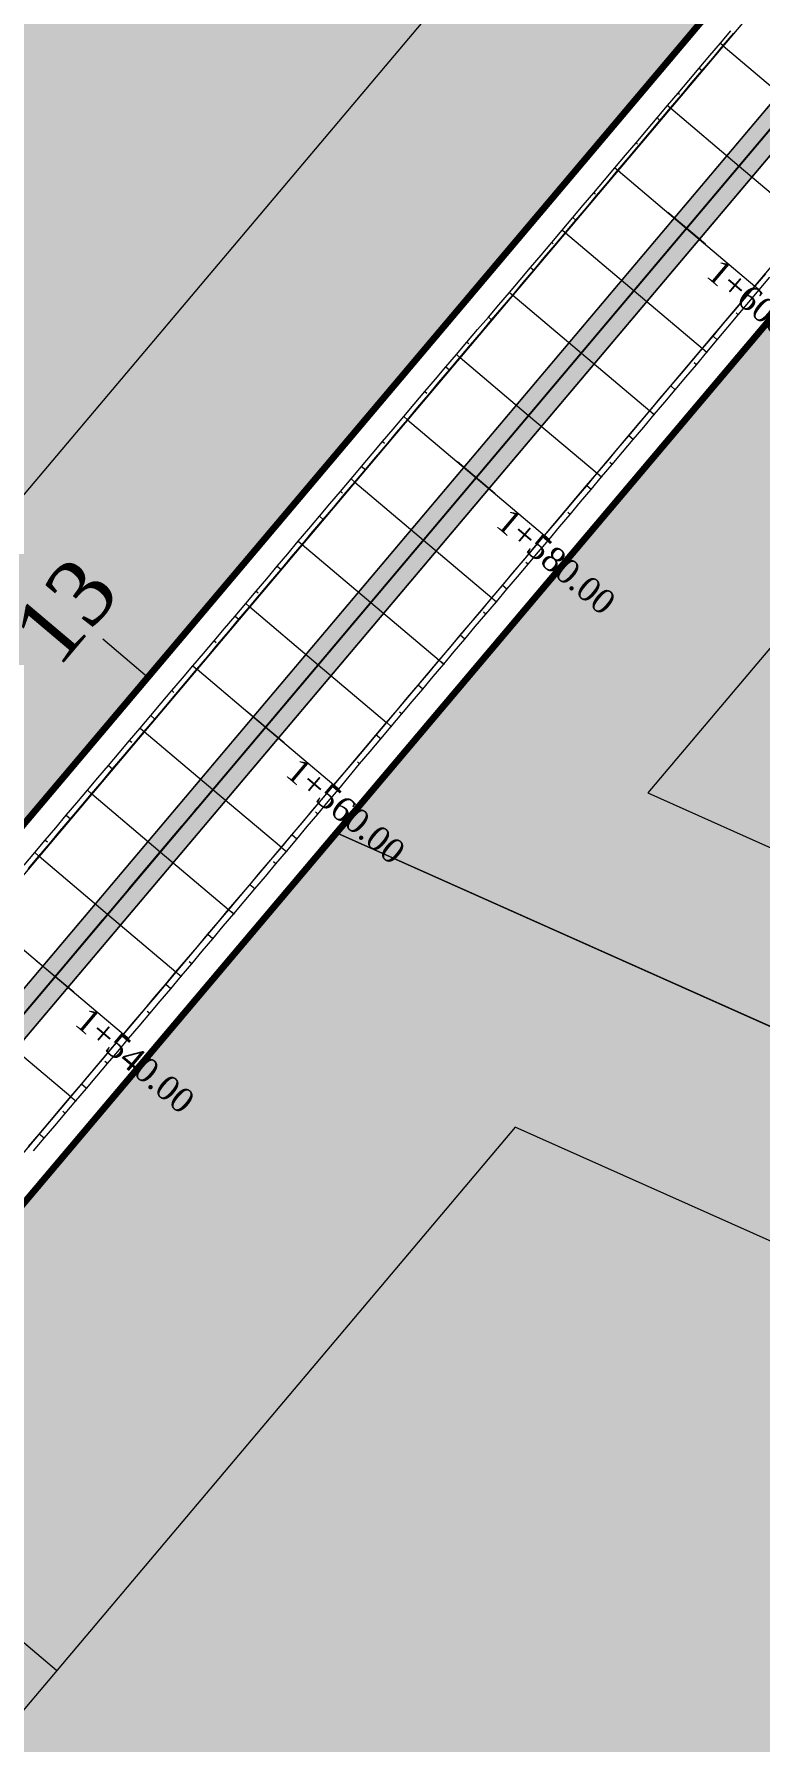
# Model space of a CAD drawing. Header units: metres. Extents: x 478603 to 489313, y 4282657 to 4289463.
# Drawn here: x 480797.7 to 480842.2, y 4288086.8 to 4288191.4 of the extents above; entities that cross this region are included whole.
import ezdxf

# ---------------------------------------------------------------- set-up
doc = ezdxf.new("R2010")
doc.units = ezdxf.units.M
for name, color, linetype, lineweight in [('@PARSEL', 18, 'Continuous', 0), ('ADAKENARI', 18, 'Continuous', 0), ('EKSENLER', 3, 'Continuous', 0), ('HAT_ENERJI_NAKIL_HAT', 18, 'Continuous', 0), ('K_EKS', 5, 'Continuous', 0), ('K_HDA', 30, 'Continuous', 0), ('K_HDO', 30, 'Continuous', 0), ('K_KYA', 1, 'Continuous', 20), ('K_KYO', 1, 'Continuous', 20), ('K_YKA', 33, 'Continuous', 0), ('K_YKO', 33, 'Continuous', 0), ('KALDIRIM', 11, 'Continuous', 0), ('PARSEL_ALN', 207, 'Continuous', 0), ('PL_ALİNMAN', 1, 'Continuous', 0), ('PL_ENKESIT', 1, 'Continuous', 0), ('PL_KM', 4, 'Continuous', 0), ('PL_KMYAZI', 30, 'Continuous', 0), ('REFUJ', 63, 'Continuous', 0), ('ROL_CEPHE', 1, 'Continuous', 0), ('SANAYI_SIYAH', 18, 'Continuous', 0), ('SEV_KYA_HDA', 3, 'Continuous', 0), ('SEV_KYO_HDO', 3, 'Continuous', 0), ('SNR_YAPIYAK', 18, 'Continuous', 0)]:
    doc.layers.add(name, color=color, linetype=linetype, lineweight=lineweight)
doc.styles.get("Standard").update_dxf_attribs({"font": 'times.ttf'})

msp = doc.modelspace()

# ---------------------------------------------------------------- hatches: boundary and pattern name
at = {"layer": 'PARSEL_ALN'}
for points in [[(480750.19, 4288236.24), (480731.23, 4288208.65), (480727.85, 4288210.6), (480686.29, 4288153.15), (480686.6, 4288152.69), (480772.78, 4288114.24), (480841.44, 4288195.54)], [(480879.33, 4288217.16), (480816.26, 4288142.48), (480919.35, 4288096.49), (480931, 4288105.54), (480924.57, 4288108.57), (480949.08, 4288133.86), (480948.86, 4288150.14), (480970.18, 4288176.64)], [(480902.28, 4288083.22), (480919.35, 4288096.49), (480816.26, 4288142.48), (480722.08, 4288030.97), (480747.32, 4288034.16), (480754.57, 4288031.98), (480761.9, 4288040.04), (480769.56, 4288035.82), (480777.53, 4288033.2), (480779.71, 4288033.08), (480787.88, 4288031.08), (480792.63, 4288028.36), (480789.78, 4288021.41), (480820.04, 4288012.38), (480944.04, 4287991.5), (481004.62, 4288003.55), (481005.85, 4288011.94)]]:
    msp.add_hatch(color=256, dxfattribs=at).paths.add_polyline_path(points)
at = {"layer": 'REFUJ'}
msp.add_hatch(color=256, dxfattribs=at).paths.add_polyline_path([(481050.5, 4288429.9), (480705.86, 4288021.81), (480705.66, 4288021.63), (480705.43, 4288021.51), (480705.17, 4288021.46), (480704.91, 4288021.47), (480704.66, 4288021.55), (480704.44, 4288021.7), (480704.26, 4288021.9), (480704.15, 4288022.13), (480704.09, 4288022.39), (480704.11, 4288022.65), (480704.2, 4288022.9), (480704.35, 4288023.12), (481049.04, 4288431.27), (481049.48, 4288430.73)])

# ---------------------------------------------------------------- linework, layer by layer
at = {"layer": '@PARSEL', "color": 18}
msp.add_line((480919.35, 4288096.49), (480816.26, 4288142.48), dxfattribs=at)
at = {"layer": 'ADAKENARI', "lineweight": 158}
for p, q in [((481144.6, 4288554.5), (480703.13, 4288031.77)), ((480725.31, 4288034.79), (481151.98, 4288539.99))]:
    msp.add_line(p, q, dxfattribs=at)
at = {"layer": 'EKSENLER'}
msp.add_line((480716.43, 4288035.9), (481145.71, 4288544.19), dxfattribs=at)
at = {"layer": 'HAT_ENERJI_NAKIL_HAT'}
for p, q in [((481151.52, 4288551.07, 119.22), (480828.9, 4288169.07, 119.22)), ((480828.9, 4288169.07, 119.22), (480704.44, 4288021.7, 119.22))]:
    msp.add_line(p, q, dxfattribs=at)
at = {"layer": 'K_EKS'}
for p in [(480840.95, 4288183.33, 961.72), (480837.72, 4288179.51, 961.71), (480834.5, 4288175.69, 961.7), (480831.27, 4288171.87, 961.69), (480828.04, 4288168.05, 961.69), (480824.82, 4288164.23, 961.68), (480821.59, 4288160.41, 961.67), (480818.36, 4288156.59, 961.66), (480815.14, 4288152.77, 961.65), (480811.91, 4288148.95, 961.64), (480808.69, 4288145.13, 961.63), (480805.46, 4288141.31, 961.62), (480802.23, 4288137.49, 961.61), (480799.01, 4288133.68, 961.6)]:
    msp.add_point(p, dxfattribs=at)
at = {"layer": 'K_HDA'}
msp.add_polyline3d([(480797.4, 4288123.25, 961.54), (480798.04, 4288124.02, 961.54), (480798.69, 4288124.78, 961.54), (480799.33, 4288125.55, 961.54), (480799.98, 4288126.31, 961.55), (480800.62, 4288127.07, 961.55), (480801.27, 4288127.84, 961.55), (480801.91, 4288128.6, 961.55), (480802.56, 4288129.37, 961.55), (480803.2, 4288130.13, 961.55), (480803.85, 4288130.89, 961.56), (480804.5, 4288131.66, 961.56), (480805.14, 4288132.42, 961.56), (480805.79, 4288133.19, 961.56), (480806.43, 4288133.95, 961.56), (480807.08, 4288134.71, 961.57), (480807.72, 4288135.48, 961.57), (480808.37, 4288136.24, 961.57), (480809.01, 4288137.01, 961.57), (480809.66, 4288137.77, 961.57), (480810.3, 4288138.53, 961.57), (480810.95, 4288139.3, 961.58), (480811.59, 4288140.06, 961.58), (480812.24, 4288140.83, 961.58), (480812.88, 4288141.59, 961.58), (480813.53, 4288142.35, 961.58), (480814.17, 4288143.12, 961.58), (480814.82, 4288143.88, 961.59), (480815.46, 4288144.65, 961.59), (480816.11, 4288145.41, 961.59), (480816.76, 4288146.17, 961.59), (480817.4, 4288146.94, 961.59), (480818.05, 4288147.7, 961.6), (480818.69, 4288148.47, 961.6), (480819.34, 4288149.23, 961.6), (480819.98, 4288149.99, 961.6), (480820.63, 4288150.76, 961.6), (480821.27, 4288151.52, 961.6), (480821.92, 4288152.29, 961.61), (480822.56, 4288153.05, 961.61), (480823.21, 4288153.81, 961.61), (480823.85, 4288154.58, 961.61), (480824.5, 4288155.34, 961.61), (480825.14, 4288156.11, 961.62), (480825.79, 4288156.87, 961.62), (480826.43, 4288157.63, 961.62), (480827.08, 4288158.4, 961.62), (480827.72, 4288159.16, 961.62), (480828.37, 4288159.93, 961.62), (480829.01, 4288160.69, 961.63), (480829.66, 4288161.45, 961.63), (480830.31, 4288162.22, 961.63), (480830.95, 4288162.98, 961.63), (480831.6, 4288163.74, 961.63), (480832.24, 4288164.51, 961.64), (480832.89, 4288165.27, 961.64), (480833.53, 4288166.04, 961.64), (480834.18, 4288166.8, 961.64), (480834.82, 4288167.56, 961.64), (480835.47, 4288168.33, 961.64), (480836.11, 4288169.09, 961.65), (480836.76, 4288169.86, 961.65), (480837.4, 4288170.62, 961.65), (480838.05, 4288171.38, 961.65), (480838.69, 4288172.15, 961.65), (480839.34, 4288172.91, 961.66), (480839.98, 4288173.68, 961.66), (480840.63, 4288174.44, 961.66), (480841.27, 4288175.2, 961.66), (480841.92, 4288175.97, 961.66), (480842.57, 4288176.73, 961.66)], dxfattribs=at)
for p in [(480841.92, 4288175.97, 961.66), (480838.69, 4288172.15, 961.65), (480835.47, 4288168.33, 961.64), (480832.24, 4288164.51, 961.64), (480829.01, 4288160.69, 961.63), (480825.79, 4288156.87, 961.62), (480822.56, 4288153.05, 961.61), (480819.34, 4288149.23, 961.6), (480816.11, 4288145.41, 961.59), (480812.88, 4288141.59, 961.58), (480809.66, 4288137.77, 961.57), (480806.43, 4288133.95, 961.56), (480803.2, 4288130.13, 961.55), (480799.98, 4288126.31, 961.55)]:
    msp.add_point(p, dxfattribs=at)
at = {"layer": 'K_HDO'}
msp.add_polyline3d([(480797.38, 4288140.29, 961.56), (480798.02, 4288141.05, 961.56), (480798.67, 4288141.81, 961.57), (480799.31, 4288142.58, 961.57), (480799.96, 4288143.34, 961.57), (480800.61, 4288144.11, 961.57), (480801.25, 4288144.87, 961.57), (480801.9, 4288145.63, 961.57), (480802.54, 4288146.4, 961.58), (480803.19, 4288147.16, 961.58), (480803.83, 4288147.93, 961.58), (480804.48, 4288148.69, 961.58), (480805.12, 4288149.45, 961.58), (480805.77, 4288150.22, 961.58), (480806.41, 4288150.98, 961.59), (480807.06, 4288151.75, 961.59), (480807.7, 4288152.51, 961.59), (480808.35, 4288153.27, 961.59), (480808.99, 4288154.04, 961.59), (480809.64, 4288154.8, 961.6), (480810.28, 4288155.57, 961.6), (480810.93, 4288156.33, 961.6), (480811.57, 4288157.09, 961.6), (480812.22, 4288157.86, 961.6), (480812.86, 4288158.62, 961.6), (480813.51, 4288159.39, 961.61), (480814.15, 4288160.15, 961.61), (480814.8, 4288160.91, 961.61), (480815.45, 4288161.68, 961.61), (480816.09, 4288162.44, 961.61), (480816.74, 4288163.21, 961.62), (480817.38, 4288163.97, 961.62), (480818.03, 4288164.73, 961.62), (480818.67, 4288165.5, 961.62), (480819.32, 4288166.26, 961.62), (480819.96, 4288167.03, 961.62), (480820.61, 4288167.79, 961.63), (480821.25, 4288168.55, 961.63), (480821.9, 4288169.32, 961.63), (480822.54, 4288170.08, 961.63), (480823.19, 4288170.85, 961.63), (480823.83, 4288171.61, 961.64), (480824.48, 4288172.37, 961.64), (480825.12, 4288173.14, 961.64), (480825.77, 4288173.9, 961.64), (480826.41, 4288174.67, 961.64), (480827.06, 4288175.43, 961.64), (480827.7, 4288176.19, 961.65), (480828.35, 4288176.96, 961.65), (480829, 4288177.72, 961.65), (480829.64, 4288178.49, 961.65), (480830.29, 4288179.25, 961.65), (480830.93, 4288180.01, 961.66), (480831.58, 4288180.78, 961.66), (480832.22, 4288181.54, 961.66), (480832.87, 4288182.31, 961.66), (480833.51, 4288183.07, 961.66), (480834.16, 4288183.83, 961.66), (480834.8, 4288184.6, 961.67), (480835.45, 4288185.36, 961.67), (480836.09, 4288186.13, 961.67), (480836.74, 4288186.89, 961.67), (480837.38, 4288187.65, 961.67), (480838.03, 4288188.42, 961.67), (480838.67, 4288189.18, 961.68), (480839.32, 4288189.95, 961.68), (480839.96, 4288190.71, 961.68), (480840.61, 4288191.47, 961.68)], dxfattribs=at)
for p in [(480839.96, 4288190.71, 961.68), (480836.74, 4288186.89, 961.67), (480833.51, 4288183.07, 961.66), (480830.29, 4288179.25, 961.65), (480827.06, 4288175.43, 961.64), (480823.83, 4288171.61, 961.64), (480820.61, 4288167.79, 961.63), (480817.38, 4288163.97, 961.62), (480814.15, 4288160.15, 961.61), (480810.93, 4288156.33, 961.6), (480807.7, 4288152.51, 961.59), (480804.48, 4288148.69, 961.58), (480801.25, 4288144.87, 961.57), (480798.02, 4288141.05, 961.56)]:
    msp.add_point(p, dxfattribs=at)
at = {"layer": 'K_KYA'}
msp.add_polyline3d([(480797.69, 4288123, 965.41), (480798.34, 4288123.77, 965.43), (480798.99, 4288124.53, 965.46), (480799.63, 4288125.29, 965.48), (480800.28, 4288126.05, 965.51), (480800.93, 4288126.82, 965.53), (480801.57, 4288127.58, 965.54), (480802.22, 4288128.34, 965.56), (480802.87, 4288129.11, 965.58), (480803.51, 4288129.87, 965.6), (480804.16, 4288130.63, 965.61), (480804.81, 4288131.4, 965.62), (480805.45, 4288132.16, 965.63), (480806.1, 4288132.92, 965.64), (480806.74, 4288133.69, 965.65), (480807.39, 4288134.45, 965.63), (480808.03, 4288135.22, 965.62), (480808.68, 4288135.98, 965.61), (480809.32, 4288136.75, 965.6), (480809.96, 4288137.51, 965.59), (480810.61, 4288138.28, 965.58), (480811.25, 4288139.04, 965.57), (480811.9, 4288139.8, 965.55), (480812.54, 4288140.57, 965.54), (480813.19, 4288141.33, 965.53), (480813.83, 4288142.1, 965.5), (480814.47, 4288142.87, 965.47), (480815.11, 4288143.63, 965.44), (480815.76, 4288144.4, 965.41), (480816.4, 4288145.16, 965.38), (480817.04, 4288145.93, 965.35), (480817.68, 4288146.7, 965.32), (480818.33, 4288147.46, 965.28), (480818.97, 4288148.23, 965.25), (480819.61, 4288149, 965.22), (480820.26, 4288149.76, 965.22), (480820.9, 4288150.52, 965.22), (480821.55, 4288151.29, 965.23), (480822.19, 4288152.05, 965.23), (480822.84, 4288152.82, 965.24), (480823.48, 4288153.58, 965.23), (480824.13, 4288154.34, 965.23), (480824.77, 4288155.11, 965.23), (480825.42, 4288155.87, 965.22), (480826.06, 4288156.64, 965.22), (480826.71, 4288157.4, 965.22), (480827.35, 4288158.17, 965.21), (480828, 4288158.93, 965.21), (480828.64, 4288159.69, 965.2), (480829.29, 4288160.46, 965.2), (480829.93, 4288161.22, 965.2), (480830.58, 4288161.99, 965.19), (480831.22, 4288162.75, 965.19), (480831.87, 4288163.52, 965.19), (480832.51, 4288164.28, 965.18), (480833.16, 4288165.04, 965.19), (480833.8, 4288165.81, 965.2), (480834.45, 4288166.57, 965.21), (480835.1, 4288167.33, 965.22), (480835.74, 4288168.1, 965.23), (480836.39, 4288168.86, 965.21), (480837.03, 4288169.63, 965.2), (480837.67, 4288170.39, 965.18), (480838.32, 4288171.16, 965.16), (480838.96, 4288171.92, 965.14), (480839.6, 4288172.69, 965.12), (480840.25, 4288173.45, 965.1), (480840.89, 4288174.22, 965.07), (480841.53, 4288174.99, 965.05), (480842.18, 4288175.75, 965.03), (480842.82, 4288176.52, 965)], dxfattribs=at)
for p in [(480842.18, 4288175.75, 965.03), (480838.96, 4288171.92, 965.14), (480835.74, 4288168.1, 965.23), (480832.51, 4288164.28, 965.18), (480829.29, 4288160.46, 965.2), (480826.06, 4288156.64, 965.22), (480822.84, 4288152.82, 965.24), (480819.61, 4288149, 965.22), (480816.4, 4288145.16, 965.38), (480813.19, 4288141.33, 965.53), (480809.96, 4288137.51, 965.59), (480806.74, 4288133.69, 965.65), (480803.51, 4288129.87, 965.6), (480800.28, 4288126.05, 965.51)]:
    msp.add_point(p, dxfattribs=at)
at = {"layer": 'K_KYO'}
msp.add_polyline3d([(480797.12, 4288140.5, 964.91), (480797.77, 4288141.27, 964.91), (480798.41, 4288142.03, 964.92), (480799.06, 4288142.79, 964.92), (480799.7, 4288143.56, 964.92), (480800.35, 4288144.32, 964.92), (480800.99, 4288145.09, 964.93), (480801.64, 4288145.85, 964.9), (480802.29, 4288146.61, 964.88), (480802.93, 4288147.37, 964.86), (480803.58, 4288148.14, 964.84), (480804.23, 4288148.9, 964.81), (480804.88, 4288149.66, 964.79), (480805.52, 4288150.42, 964.77), (480806.17, 4288151.19, 964.75), (480806.82, 4288151.95, 964.73), (480807.46, 4288152.71, 964.7), (480808.11, 4288153.47, 964.69), (480808.76, 4288154.24, 964.68), (480809.4, 4288155, 964.67), (480810.05, 4288155.76, 964.66), (480810.7, 4288156.53, 964.64), (480811.34, 4288157.29, 964.65), (480811.99, 4288158.05, 964.65), (480812.63, 4288158.82, 964.66), (480813.28, 4288159.58, 964.66), (480813.92, 4288160.35, 964.67), (480814.57, 4288161.11, 964.67), (480815.21, 4288161.88, 964.67), (480815.86, 4288162.64, 964.66), (480816.5, 4288163.4, 964.66), (480817.15, 4288164.17, 964.66), (480817.79, 4288164.93, 964.65), (480818.44, 4288165.69, 964.63), (480819.09, 4288166.46, 964.62), (480819.73, 4288167.22, 964.61), (480820.38, 4288167.98, 964.59), (480821.03, 4288168.74, 964.57), (480821.67, 4288169.51, 964.56), (480822.32, 4288170.27, 964.54), (480822.97, 4288171.03, 964.52), (480823.61, 4288171.79, 964.5), (480824.26, 4288172.55, 964.44), (480824.91, 4288173.31, 964.37), (480825.57, 4288174.07, 964.31), (480826.22, 4288174.83, 964.24), (480826.87, 4288175.59, 964.18), (480827.51, 4288176.35, 964.15), (480828.16, 4288177.12, 964.13), (480828.81, 4288177.88, 964.11), (480829.46, 4288178.64, 964.09), (480830.1, 4288179.41, 964.06), (480830.75, 4288180.17, 964.05), (480831.39, 4288180.93, 964.05), (480832.04, 4288181.7, 964.04), (480832.69, 4288182.46, 964.03), (480833.33, 4288183.22, 964.03), (480833.98, 4288183.99, 964.02), (480834.62, 4288184.75, 964.01), (480835.27, 4288185.51, 964.01), (480835.91, 4288186.28, 964), (480836.56, 4288187.04, 964), (480837.21, 4288187.8, 964), (480837.85, 4288188.57, 964), (480838.5, 4288189.33, 964), (480839.14, 4288190.1, 964), (480839.79, 4288190.86, 964), (480840.43, 4288191.62, 963.99)], dxfattribs=at)
for p in [(480839.79, 4288190.86, 964), (480836.56, 4288187.04, 964), (480833.33, 4288183.22, 964.03), (480830.1, 4288179.41, 964.06), (480826.87, 4288175.59, 964.18), (480823.61, 4288171.79, 964.5), (480820.38, 4288167.98, 964.59), (480817.15, 4288164.17, 964.66), (480813.92, 4288160.35, 964.67), (480810.7, 4288156.53, 964.64), (480807.46, 4288152.71, 964.7), (480804.23, 4288148.9, 964.81), (480800.99, 4288145.09, 964.93), (480797.77, 4288141.27, 964.91)]:
    msp.add_point(p, dxfattribs=at)
at = {"layer": 'K_YKA'}
msp.add_polyline3d([(480797.39, 4288123.26, 961.59), (480798.04, 4288124.02, 961.59), (480798.68, 4288124.79, 961.59), (480799.33, 4288125.55, 961.59), (480799.97, 4288126.32, 961.6), (480800.62, 4288127.08, 961.6), (480801.26, 4288127.84, 961.6), (480801.91, 4288128.61, 961.6), (480802.55, 4288129.37, 961.6), (480803.2, 4288130.14, 961.6), (480803.84, 4288130.9, 961.61), (480804.49, 4288131.66, 961.61), (480805.13, 4288132.43, 961.61), (480805.78, 4288133.19, 961.61), (480806.42, 4288133.96, 961.61), (480807.07, 4288134.72, 961.62), (480807.71, 4288135.48, 961.62), (480808.36, 4288136.25, 961.62), (480809, 4288137.01, 961.62), (480809.65, 4288137.78, 961.62), (480810.29, 4288138.54, 961.62), (480810.94, 4288139.3, 961.63), (480811.59, 4288140.07, 961.63), (480812.23, 4288140.83, 961.63), (480812.88, 4288141.6, 961.63), (480813.52, 4288142.36, 961.63), (480814.17, 4288143.12, 961.63), (480814.81, 4288143.89, 961.64), (480815.46, 4288144.65, 961.64), (480816.1, 4288145.42, 961.64), (480816.75, 4288146.18, 961.64), (480817.39, 4288146.94, 961.64), (480818.04, 4288147.71, 961.65), (480818.68, 4288148.47, 961.65), (480819.33, 4288149.24, 961.65), (480819.97, 4288150, 961.65), (480820.62, 4288150.76, 961.65), (480821.26, 4288151.53, 961.65), (480821.91, 4288152.29, 961.66), (480822.55, 4288153.06, 961.66), (480823.2, 4288153.82, 961.66), (480823.85, 4288154.58, 961.66), (480824.49, 4288155.35, 961.66), (480825.14, 4288156.11, 961.67), (480825.78, 4288156.88, 961.67), (480826.43, 4288157.64, 961.67), (480827.07, 4288158.4, 961.67), (480827.72, 4288159.17, 961.67), (480828.36, 4288159.93, 961.67), (480829.01, 4288160.7, 961.68), (480829.65, 4288161.46, 961.68), (480830.3, 4288162.22, 961.68), (480830.94, 4288162.99, 961.68), (480831.59, 4288163.75, 961.68), (480832.23, 4288164.52, 961.69), (480832.88, 4288165.28, 961.69), (480833.52, 4288166.04, 961.69), (480834.17, 4288166.81, 961.69), (480834.81, 4288167.57, 961.69), (480835.46, 4288168.34, 961.69), (480836.11, 4288169.1, 961.7), (480836.75, 4288169.86, 961.7), (480837.4, 4288170.63, 961.7), (480838.04, 4288171.39, 961.7), (480838.69, 4288172.16, 961.7), (480839.33, 4288172.92, 961.71), (480839.98, 4288173.68, 961.71), (480840.62, 4288174.45, 961.71), (480841.27, 4288175.21, 961.71), (480841.91, 4288175.97, 961.71), (480842.56, 4288176.74, 961.71)], dxfattribs=at)
for p in [(480841.91, 4288175.97, 961.71), (480838.69, 4288172.16, 961.7), (480835.46, 4288168.34, 961.69), (480832.23, 4288164.52, 961.69), (480829.01, 4288160.7, 961.68), (480825.78, 4288156.88, 961.67), (480822.55, 4288153.06, 961.66), (480819.33, 4288149.24, 961.65), (480816.1, 4288145.42, 961.64), (480812.88, 4288141.6, 961.63), (480809.65, 4288137.78, 961.62), (480806.42, 4288133.96, 961.61), (480803.2, 4288130.14, 961.6), (480799.97, 4288126.32, 961.6)]:
    msp.add_point(p, dxfattribs=at)
at = {"layer": 'K_YKO'}
msp.add_polyline3d([(480797.39, 4288140.28, 961.61), (480798.03, 4288141.04, 961.61), (480798.68, 4288141.81, 961.62), (480799.32, 4288142.57, 961.62), (480799.97, 4288143.34, 961.62), (480800.61, 4288144.1, 961.62), (480801.26, 4288144.86, 961.62), (480801.9, 4288145.63, 961.62), (480802.55, 4288146.39, 961.63), (480803.19, 4288147.16, 961.63), (480803.84, 4288147.92, 961.63), (480804.48, 4288148.68, 961.63), (480805.13, 4288149.45, 961.63), (480805.77, 4288150.21, 961.63), (480806.42, 4288150.98, 961.64), (480807.06, 4288151.74, 961.64), (480807.71, 4288152.5, 961.64), (480808.36, 4288153.27, 961.64), (480809, 4288154.03, 961.64), (480809.65, 4288154.8, 961.65), (480810.29, 4288155.56, 961.65), (480810.94, 4288156.32, 961.65), (480811.58, 4288157.09, 961.65), (480812.23, 4288157.85, 961.65), (480812.87, 4288158.62, 961.65), (480813.52, 4288159.38, 961.66), (480814.16, 4288160.14, 961.66), (480814.81, 4288160.91, 961.66), (480815.45, 4288161.67, 961.66), (480816.1, 4288162.44, 961.66), (480816.74, 4288163.2, 961.67), (480817.39, 4288163.96, 961.67), (480818.03, 4288164.73, 961.67), (480818.68, 4288165.49, 961.67), (480819.32, 4288166.26, 961.67), (480819.97, 4288167.02, 961.67), (480820.61, 4288167.78, 961.68), (480821.26, 4288168.55, 961.68), (480821.91, 4288169.31, 961.68), (480822.55, 4288170.08, 961.68), (480823.2, 4288170.84, 961.68), (480823.84, 4288171.6, 961.69), (480824.49, 4288172.37, 961.69), (480825.13, 4288173.13, 961.69), (480825.78, 4288173.9, 961.69), (480826.42, 4288174.66, 961.69), (480827.07, 4288175.42, 961.69), (480827.71, 4288176.19, 961.7), (480828.36, 4288176.95, 961.7), (480829, 4288177.72, 961.7), (480829.65, 4288178.48, 961.7), (480830.29, 4288179.24, 961.7), (480830.94, 4288180.01, 961.71), (480831.58, 4288180.77, 961.71), (480832.23, 4288181.54, 961.71), (480832.87, 4288182.3, 961.71), (480833.52, 4288183.06, 961.71), (480834.16, 4288183.83, 961.71), (480834.81, 4288184.59, 961.72), (480835.46, 4288185.36, 961.72), (480836.1, 4288186.12, 961.72), (480836.75, 4288186.88, 961.72), (480837.39, 4288187.65, 961.72), (480838.04, 4288188.41, 961.72), (480838.68, 4288189.18, 961.73), (480839.33, 4288189.94, 961.73), (480839.97, 4288190.7, 961.73), (480840.62, 4288191.47, 961.73)], dxfattribs=at)
for p in [(480839.97, 4288190.7, 961.73), (480836.75, 4288186.88, 961.72), (480833.52, 4288183.06, 961.71), (480830.29, 4288179.24, 961.7), (480827.07, 4288175.42, 961.69), (480823.84, 4288171.6, 961.69), (480820.61, 4288167.78, 961.68), (480817.39, 4288163.96, 961.67), (480814.16, 4288160.14, 961.66), (480810.94, 4288156.32, 961.65), (480807.71, 4288152.5, 961.64), (480804.48, 4288148.68, 961.63), (480801.26, 4288144.86, 961.62), (480798.03, 4288141.04, 961.61)]:
    msp.add_point(p, dxfattribs=at)
at = {"layer": 'KALDIRIM'}
for p, q in [((481144.16, 4288550.88), (480702.82, 4288028.3)), ((480720.63, 4288032.35), (481149.91, 4288540.65))]:
    msp.add_line(p, q, dxfattribs=at)
at = {"layer": 'PARSEL_ALN'}
for points in [[(480750.19, 4288236.24, 0), (480731.23, 4288208.65, 0), (480727.85, 4288210.6, 0), (480686.29, 4288153.15, 0), (480686.6, 4288152.69, 0), (480772.78, 4288114.24, 0), (480841.44, 4288195.54, 0), (480750.19, 4288236.24, 0)], [(480750.19, 4288236.24, 0), (480731.23, 4288208.65, 0), (480727.85, 4288210.6, 0), (480686.29, 4288153.15, 0), (480686.6, 4288152.69, 0), (480772.78, 4288114.24, 0), (480841.44, 4288195.54, 0), (480750.19, 4288236.24, 0)], [(480879.33, 4288217.16, 0), (480816.26, 4288142.48, 0), (480919.35, 4288096.49, 0), (480931, 4288105.54, 0), (480924.57, 4288108.57, 0), (480949.08, 4288133.86, 0), (480948.86, 4288150.14, 0), (480970.18, 4288176.64, 0), (480879.33, 4288217.16, 0)], [(480879.33, 4288217.16, 0), (480816.26, 4288142.48, 0), (480919.35, 4288096.49, 0), (480931, 4288105.54, 0), (480924.57, 4288108.57, 0), (480949.08, 4288133.86, 0), (480948.86, 4288150.14, 0), (480970.18, 4288176.64, 0), (480879.33, 4288217.16, 0)], [(480902.28, 4288083.22, 0), (480919.35, 4288096.49, 0), (480816.26, 4288142.48, 0), (480722.08, 4288030.97, 0), (480747.32, 4288034.16, 0), (480754.57, 4288031.98, 0), (480761.9, 4288040.04, 0), (480769.56, 4288035.82, 0), (480777.53, 4288033.2, 0), (480779.71, 4288033.08, 0), (480787.88, 4288031.08, 0), (480792.63, 4288028.36, 0), (480789.78, 4288021.41, 0), (480820.04, 4288012.38, 0), (480944.04, 4287991.5, 0), (481004.62, 4288003.55, 0), (481005.85, 4288011.94, 0), (480902.28, 4288083.22, 0)], [(480902.28, 4288083.22, 0), (480919.35, 4288096.49, 0), (480816.26, 4288142.48, 0), (480722.08, 4288030.97, 0), (480747.32, 4288034.16, 0), (480754.57, 4288031.98, 0), (480761.9, 4288040.04, 0), (480769.56, 4288035.82, 0), (480777.53, 4288033.2, 0), (480779.71, 4288033.08, 0), (480787.88, 4288031.08, 0), (480792.63, 4288028.36, 0), (480789.78, 4288021.41, 0), (480820.04, 4288012.38, 0), (480944.04, 4287991.5, 0), (481004.62, 4288003.55, 0), (481005.85, 4288011.94, 0), (480902.28, 4288083.22, 0)]]:
    msp.add_polyline3d(points, close=True, dxfattribs=at)
at = {"layer": 'PL_ALİNMAN'}
for p, q in [((480841.28, 4288183.73), (480841.6, 4288184.11)), ((480837.41, 4288179.14), (480840.64, 4288182.96)), ((480836.44, 4288178), (480836.76, 4288178.38)), ((480832.57, 4288173.41), (480835.8, 4288177.23)), ((480831.6, 4288172.27), (480831.92, 4288172.65)), ((480827.73, 4288167.68), (480830.96, 4288171.5)), ((480826.76, 4288166.54), (480827.09, 4288166.92)), ((480822.89, 4288161.95), (480826.12, 4288165.77)), ((480821.92, 4288160.81), (480822.25, 4288161.19)), ((480818.05, 4288156.22), (480821.28, 4288160.04)), ((480817.08, 4288155.08), (480817.41, 4288155.46)), ((480813.21, 4288150.5), (480816.44, 4288154.32)), ((480812.25, 4288149.35), (480812.57, 4288149.73)), ((480808.37, 4288144.77), (480811.6, 4288148.59)), ((480807.41, 4288143.62), (480807.73, 4288144)), ((480803.53, 4288139.04), (480806.76, 4288142.86)), ((480802.57, 4288137.89), (480802.89, 4288138.27)), ((480798.7, 4288133.31), (480801.92, 4288137.13)), ((480797.73, 4288132.16), (480798.05, 4288132.54))]:
    msp.add_line(p, q, dxfattribs=at)
at = {"layer": 'PL_ENKESIT'}
for points in [[(480839.79, 4288190.86, 964), (480839.96, 4288190.71, 961.68), (480839.97, 4288190.7, 961.73), (480844.17, 4288187.15, 961.73), (480848.36, 4288183.61, 961.73), (480848.37, 4288183.61, 961.68), (480848.62, 4288183.4, 964.98)], [(480836.56, 4288187.04, 964), (480836.74, 4288186.89, 961.67), (480836.75, 4288186.88, 961.72), (480840.95, 4288183.33, 961.72), (480845.14, 4288179.79, 961.72), (480845.15, 4288179.79, 961.67), (480845.39, 4288179.58, 964.9)], [(480833.33, 4288183.22, 964.03), (480833.51, 4288183.07, 961.66), (480833.52, 4288183.06, 961.71), (480837.72, 4288179.51, 961.71), (480841.91, 4288175.97, 961.71), (480841.92, 4288175.97, 961.66), (480842.18, 4288175.75, 965.03)], [(480830.1, 4288179.41, 964.06), (480830.29, 4288179.25, 961.65), (480830.29, 4288179.24, 961.7), (480834.5, 4288175.69, 961.7), (480838.69, 4288172.16, 961.7), (480838.69, 4288172.15, 961.65), (480838.96, 4288171.92, 965.14)], [(480826.87, 4288175.59, 964.18), (480827.06, 4288175.43, 961.64), (480827.07, 4288175.42, 961.69), (480831.27, 4288171.87, 961.69), (480835.46, 4288168.34, 961.69), (480835.47, 4288168.33, 961.64), (480835.74, 4288168.1, 965.23)], [(480823.61, 4288171.79, 964.5), (480823.83, 4288171.61, 961.64), (480823.84, 4288171.6, 961.69), (480828.04, 4288168.05, 961.69), (480832.23, 4288164.52, 961.69), (480832.24, 4288164.51, 961.64), (480832.51, 4288164.28, 965.18)], [(480820.38, 4288167.98, 964.59), (480820.61, 4288167.79, 961.63), (480820.61, 4288167.78, 961.68), (480824.82, 4288164.23, 961.68), (480829.01, 4288160.7, 961.68), (480829.01, 4288160.69, 961.63), (480829.29, 4288160.46, 965.2)], [(480817.15, 4288164.17, 964.66), (480817.38, 4288163.97, 961.62), (480817.39, 4288163.96, 961.67), (480821.59, 4288160.41, 961.67), (480825.78, 4288156.88, 961.67), (480825.79, 4288156.87, 961.62), (480826.06, 4288156.64, 965.22)], [(480813.92, 4288160.35, 964.67), (480814.15, 4288160.15, 961.61), (480814.16, 4288160.14, 961.66), (480818.36, 4288156.59, 961.66), (480822.55, 4288153.06, 961.66), (480822.56, 4288153.05, 961.61), (480822.84, 4288152.82, 965.24)], [(480810.7, 4288156.53, 964.64), (480810.93, 4288156.33, 961.6), (480810.94, 4288156.32, 961.65), (480815.14, 4288152.77, 961.65), (480819.33, 4288149.24, 961.65), (480819.34, 4288149.23, 961.6), (480819.61, 4288149, 965.22)], [(480807.46, 4288152.71, 964.7), (480807.7, 4288152.51, 961.59), (480807.71, 4288152.5, 961.64), (480811.91, 4288148.95, 961.64), (480816.1, 4288145.42, 961.64), (480816.11, 4288145.41, 961.59), (480816.4, 4288145.16, 965.38)], [(480804.23, 4288148.9, 964.81), (480804.48, 4288148.69, 961.58), (480804.48, 4288148.68, 961.63), (480808.69, 4288145.13, 961.63), (480812.88, 4288141.6, 961.63), (480812.88, 4288141.59, 961.58), (480813.19, 4288141.33, 965.53)], [(480800.99, 4288145.09, 964.93), (480801.25, 4288144.87, 961.57), (480801.26, 4288144.86, 961.62), (480805.46, 4288141.31, 961.62), (480809.65, 4288137.78, 961.62), (480809.66, 4288137.77, 961.57), (480809.96, 4288137.51, 965.59)], [(480797.77, 4288141.27, 964.91), (480798.02, 4288141.05, 961.56), (480798.03, 4288141.04, 961.61), (480802.23, 4288137.49, 961.61), (480806.42, 4288133.96, 961.61), (480806.43, 4288133.95, 961.56), (480806.74, 4288133.69, 965.65)], [(480794.54, 4288137.45, 964.9), (480794.8, 4288137.23, 961.55), (480794.81, 4288137.22, 961.6), (480799.01, 4288133.68, 961.6), (480803.2, 4288130.14, 961.6), (480803.2, 4288130.13, 961.55), (480803.51, 4288129.87, 965.6)], [(480791.32, 4288133.62, 964.8), (480791.57, 4288133.41, 961.55), (480791.58, 4288133.4, 961.6), (480795.78, 4288129.86, 961.6), (480799.97, 4288126.32, 961.6), (480799.98, 4288126.31, 961.55), (480800.28, 4288126.05, 965.51)]]:
    msp.add_polyline3d(points, dxfattribs=at)
at = {"layer": 'PL_KM'}
for p, q in [((480838.87, 4288178.55), (480836.58, 4288180.48)), ((480825.96, 4288163.27), (480823.67, 4288165.2)), ((480813.06, 4288147.99), (480810.77, 4288149.92)), ((480800.15, 4288132.71), (480797.86, 4288134.64))]:
    msp.add_line(p, q, dxfattribs=at)
at = {"layer": 'REFUJ'}
for p, q in [((481151.03, 4288552.04), (480704.35, 4288023.12)), ((481152.01, 4288550.1), (480705.86, 4288021.81))]:
    msp.add_line(p, q, dxfattribs=at)
msp.add_polyline3d([(480704.35, 4288023.12, 0), (481151.03, 4288552.04, 0), (481268.89, 4288560.47, 0), (481269.16, 4288560.45, 0), (481269.41, 4288560.36, 0), (481269.62, 4288560.21, 0), (481269.79, 4288560, 0), (481269.9, 4288559.76, 0), (481269.94, 4288559.5, 0), (481269.91, 4288559.24, 0), (481269.82, 4288558.99, 0), (481269.66, 4288558.78, 0), (481269.45, 4288558.61, 0), (481269.21, 4288558.51, 0), (481268.95, 4288558.47, 0), (481152.01, 4288550.1, 0), (481152.01, 4288550.1, 0), (480705.86, 4288021.81, 0)], dxfattribs=at)
msp.add_polyline3d([(481050.5, 4288429.9, 0), (480705.86, 4288021.81, 0), (480705.66, 4288021.63, 0), (480705.43, 4288021.51, 0), (480705.17, 4288021.46, 0), (480704.91, 4288021.47, 0), (480704.66, 4288021.55, 0), (480704.44, 4288021.7, 0), (480704.26, 4288021.9, 0), (480704.15, 4288022.13, 0), (480704.09, 4288022.39, 0), (480704.11, 4288022.65, 0), (480704.2, 4288022.9, 0), (480704.35, 4288023.12, 0), (481049.04, 4288431.27, 0), (481049.48, 4288430.73, 0), (481050.5, 4288429.9, 0)], close=True, dxfattribs=at)
msp.add_polyline3d([(481050.5, 4288429.9, 0), (480705.86, 4288021.81, 0), (480705.66, 4288021.63, 0), (480705.43, 4288021.51, 0), (480705.17, 4288021.46, 0), (480704.91, 4288021.47, 0), (480704.66, 4288021.55, 0), (480704.44, 4288021.7, 0), (480704.26, 4288021.9, 0), (480704.15, 4288022.13, 0), (480704.09, 4288022.39, 0), (480704.11, 4288022.65, 0), (480704.2, 4288022.9, 0), (480704.35, 4288023.12, 0), (481049.04, 4288431.27, 0), (481049.48, 4288430.73, 0), (481050.5, 4288429.9, 0)], close=True, dxfattribs=at)
at = {"layer": 'ROL_CEPHE'}
for p, q in [((480804.68, 4288152.02), (480801.93, 4288154.34)), ((480799.1, 4288091.16), (480794.21, 4288095.29))]:
    msp.add_line(p, q, dxfattribs=at)
at = {"layer": 'SANAYI_SIYAH'}
msp.add_line((480816.26, 4288142.48), (480919.35, 4288096.49), dxfattribs=at)
at = {"layer": 'SEV_KYA_HDA'}
for p, q in [((480842.18, 4288175.75, 965.03), (480841.92, 4288175.97, 961.66)), ((480840.89, 4288174.22, 965.07), (480840.76, 4288174.33, 963.37)), ((480839.6, 4288172.69, 965.12), (480839.34, 4288172.91, 961.66)), ((480838.32, 4288171.16, 965.16), (480838.18, 4288171.27, 963.41)), ((480837.03, 4288169.63, 965.2), (480836.76, 4288169.86, 961.65)), ((480835.74, 4288168.1, 965.23), (480835.6, 4288168.21, 963.44)), ((480834.45, 4288166.57, 965.21), (480834.18, 4288166.8, 961.64)), ((480833.16, 4288165.04, 965.19), (480833.02, 4288165.16, 963.41)), ((480831.87, 4288163.52, 965.19), (480831.6, 4288163.74, 961.63)), ((480830.58, 4288161.99, 965.19), (480830.44, 4288162.1, 963.41)), ((480829.29, 4288160.46, 965.2), (480829.01, 4288160.69, 961.63)), ((480828, 4288158.93, 965.21), (480827.86, 4288159.05, 963.42)), ((480826.71, 4288157.4, 965.22), (480826.43, 4288157.63, 961.62)), ((480825.42, 4288155.87, 965.22), (480825.28, 4288155.99, 963.42)), ((480824.13, 4288154.34, 965.23), (480823.85, 4288154.58, 961.61)), ((480822.84, 4288152.82, 965.24), (480822.7, 4288152.93, 963.42)), ((480821.55, 4288151.29, 965.23), (480821.27, 4288151.52, 961.6)), ((480820.26, 4288149.76, 965.22), (480820.12, 4288149.88, 963.41)), ((480818.97, 4288148.23, 965.25), (480818.69, 4288148.47, 961.6)), ((480817.68, 4288146.7, 965.32), (480817.54, 4288146.82, 963.45)), ((480816.4, 4288145.16, 965.38), (480816.11, 4288145.41, 961.59)), ((480815.11, 4288143.63, 965.44), (480814.97, 4288143.76, 963.51)), ((480813.83, 4288142.1, 965.5), (480813.53, 4288142.35, 961.58)), ((480812.54, 4288140.57, 965.54), (480812.39, 4288140.7, 963.56)), ((480811.25, 4288139.04, 965.57), (480810.95, 4288139.3, 961.58)), ((480809.96, 4288137.51, 965.59), (480809.81, 4288137.64, 963.58)), ((480808.68, 4288135.98, 965.61), (480808.37, 4288136.24, 961.57)), ((480807.39, 4288134.45, 965.63), (480807.23, 4288134.58, 963.6)), ((480806.1, 4288132.92, 965.64), (480805.79, 4288133.19, 961.56)), ((480804.81, 4288131.4, 965.62), (480804.65, 4288131.53, 963.59)), ((480803.51, 4288129.87, 965.6), (480803.2, 4288130.13, 961.55)), ((480802.22, 4288128.34, 965.56), (480802.07, 4288128.47, 963.56)), ((480800.93, 4288126.82, 965.53), (480800.62, 4288127.07, 961.55)), ((480799.63, 4288125.29, 965.48), (480799.48, 4288125.42, 963.51)), ((480798.34, 4288123.77, 965.43), (480798.04, 4288124.02, 961.54))]:
    msp.add_line(p, q, dxfattribs=at)
at = {"layer": 'SEV_KYO_HDO'}
for p, q in [((480839.79, 4288190.86, 964), (480839.88, 4288190.78, 962.84)), ((480838.5, 4288189.33, 964), (480838.67, 4288189.18, 961.68)), ((480837.21, 4288187.8, 964), (480837.29, 4288187.73, 962.84)), ((480835.91, 4288186.28, 964), (480836.09, 4288186.13, 961.67)), ((480834.62, 4288184.75, 964.01), (480834.71, 4288184.67, 962.84)), ((480833.33, 4288183.22, 964.03), (480833.51, 4288183.07, 961.66)), ((480832.04, 4288181.7, 964.04), (480832.13, 4288181.62, 962.85)), ((480830.75, 4288180.17, 964.05), (480830.93, 4288180.01, 961.66)), ((480829.46, 4288178.64, 964.09), (480829.55, 4288178.56, 962.87)), ((480828.16, 4288177.12, 964.13), (480828.35, 4288176.96, 961.65)), ((480826.87, 4288175.59, 964.18), (480826.96, 4288175.51, 962.91)), ((480825.57, 4288174.07, 964.31), (480825.77, 4288173.9, 961.64)), ((480824.26, 4288172.55, 964.44), (480824.37, 4288172.46, 963.04)), ((480822.97, 4288171.03, 964.52), (480823.19, 4288170.85, 961.63)), ((480821.67, 4288169.51, 964.56), (480821.79, 4288169.41, 963.09)), ((480820.38, 4288167.98, 964.59), (480820.61, 4288167.79, 961.63)), ((480819.09, 4288166.46, 964.62), (480819.2, 4288166.36, 963.12)), ((480817.79, 4288164.93, 964.65), (480818.03, 4288164.73, 961.62)), ((480816.5, 4288163.4, 964.66), (480816.62, 4288163.3, 963.14)), ((480815.21, 4288161.88, 964.67), (480815.45, 4288161.68, 961.61)), ((480813.92, 4288160.35, 964.67), (480814.04, 4288160.25, 963.14)), ((480812.63, 4288158.82, 964.66), (480812.86, 4288158.62, 961.6)), ((480811.34, 4288157.29, 964.65), (480811.46, 4288157.19, 963.12)), ((480810.05, 4288155.76, 964.66), (480810.28, 4288155.57, 961.6)), ((480808.76, 4288154.24, 964.68), (480808.88, 4288154.14, 963.14)), ((480807.46, 4288152.71, 964.7), (480807.7, 4288152.51, 961.59)), ((480806.17, 4288151.19, 964.75), (480806.29, 4288151.08, 963.17)), ((480804.88, 4288149.66, 964.79), (480805.12, 4288149.45, 961.58)), ((480803.58, 4288148.14, 964.84), (480803.71, 4288148.03, 963.21)), ((480802.29, 4288146.61, 964.88), (480802.54, 4288146.4, 961.58)), ((480800.99, 4288145.09, 964.93), (480801.12, 4288144.98, 963.25)), ((480799.7, 4288143.56, 964.92), (480799.96, 4288143.34, 961.57)), ((480798.41, 4288142.03, 964.92), (480798.54, 4288141.92, 963.24))]:
    msp.add_line(p, q, dxfattribs=at)
at = {"layer": 'SNR_YAPIYAK'}
for p, q in [((480884.98, 4288203.69, 119.22), (480835.34, 4288144.92, 119.22)), ((480767.14, 4288127.71, 119.22), (480822.36, 4288193.1, 119.22)), ((480835.34, 4288144.92, 119.22), (480910.57, 4288111.36, 119.22)), ((480827.21, 4288124.45, 119.22), (480770.98, 4288057.87, 119.22)), ((480887.9, 4288097.38, 119.22), (480827.21, 4288124.45, 119.22))]:
    msp.add_line(p, q, dxfattribs=at)

# ---------------------------------------------------------------- texts
at = {"layer": 'PL_KMYAZI'}
for s, p in [('1+600.00', (480838.85, 4288176.59)), ('1+580.00', (480825.95, 4288161.31)), ('1+560.00', (480813.05, 4288146.03)), ('1+540.00', (480800.14, 4288130.75))]:
    msp.add_text(s, height=1.5, rotation=319.8172, dxfattribs=at).set_placement(p)
at = {"layer": 'ROL_CEPHE'}
msp.add_text('13', height=4, rotation=49.8172, dxfattribs=at).set_placement((480799.2, 4288152.5))

doc.saveas('drawing.dxf')
